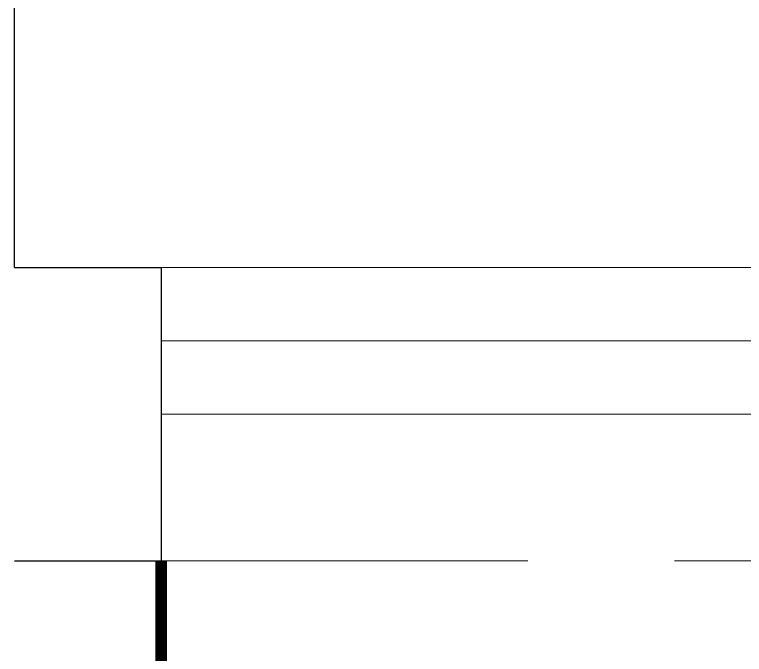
# Model space of a CAD drawing. Extents: x 3753737 to 4713801, y -857380 to 24339.
# Drawn here: x 4082463.4 to 4082961.1, y -768886.6 to -768450.4 of the extents above; entities that cross this region are included whole.
import ezdxf

# ---------------------------------------------------------------- set-up
doc = ezdxf.new("R2010")
doc.units = 0
doc.header["$LTSCALE"] = 1000
doc.header["$MEASUREMENT"] = 0
doc.linetypes.add('DASH', pattern=[0.35, 0.25, -0.1])
doc.layers.get('0').update_dxf_attribs({"linetype": 'CONTINUOUS'})
doc.layers.add('!!电气', color=1, linetype='CONTINUOUS')
doc.layers.add('WALL', color=252, linetype='CONTINUOUS')
doc.layers.add('平面-栏杆', color=56, linetype='CONTINUOUS', lineweight=15)
doc.layers.add('平面-看线', color=252, linetype='CONTINUOUS', lineweight=15)

# ---------------------------------------------------------------- blocks, each defined once
blk = doc.blocks.new('A$C1C403CBE')
at = {"color": 252, "const_width": 8}
blk.add_lwpolyline([(41650, -100), (41650, -250), (41350, -250), (41350, -100)], dxfattribs=at)
at = {"layer": 'WALL', "color": 252}
for p, q in [((41550, 100), (41550, 700)), ((41550, 100), (41650, 100)), ((41650, 100), (41650, -100)), ((41550, -100), (41650, -100))]:
    blk.add_line(p, q, dxfattribs=at)
at = {"layer": '平面-栏杆', "color": 252}
for points in [[(41650, 50), (46300, 50)], [(41650, 0), (46300, 0)]]:
    blk.add_lwpolyline(points, dxfattribs=at)
at = {"layer": '平面-看线', "color": 252}
blk.add_lwpolyline([(41650, 100), (46300, 100)], dxfattribs=at)
at = {"layer": '平面-看线', "color": 252, "linetype": 'DASH'}
blk.add_lwpolyline([(41650, -100), (46300, -100)], dxfattribs=at)

msp = doc.modelspace()

# ---------------------------------------------------------------- block references
at = {"layer": '!!电气'}
msp.add_blockref('A$C1C403CBE', (4040913.44, -768722.87), dxfattribs=at)

doc.saveas('drawing.dxf')
